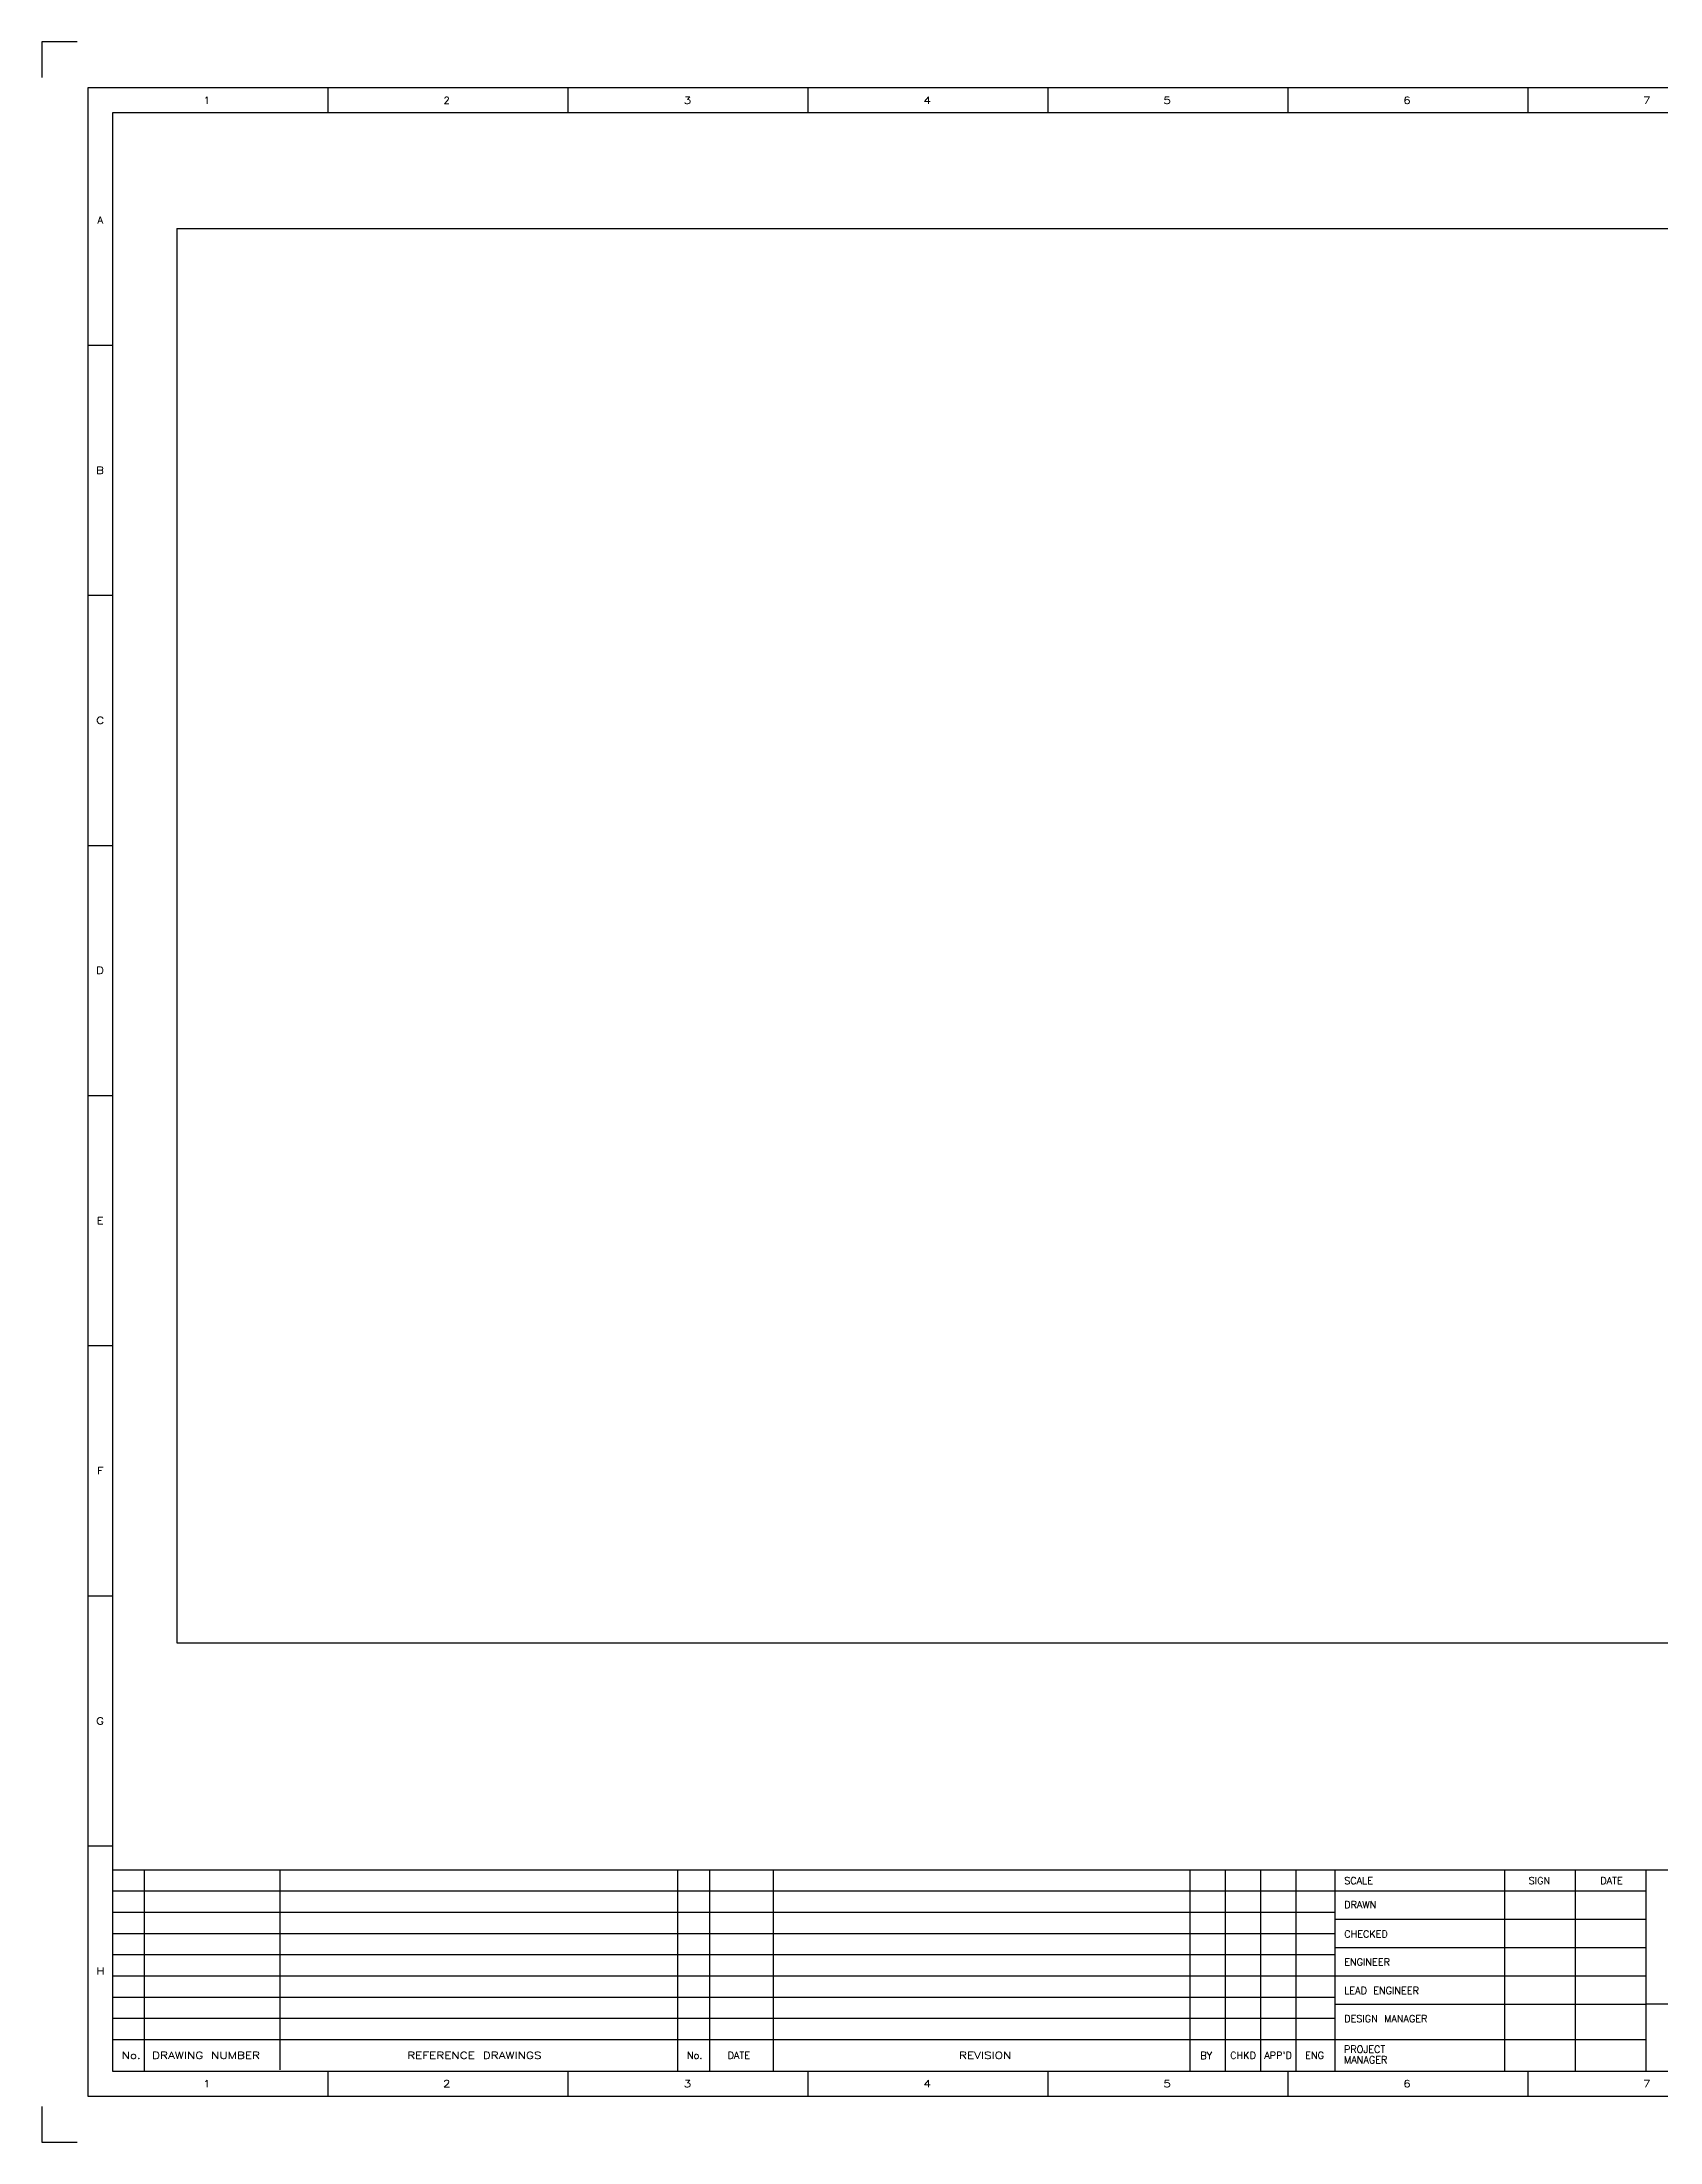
# Model space of a CAD drawing. Extents: x 0 to 841, y 0 to 594.
# Drawn here: x 0 to 458, y 0 to 594 of the extents above; entities that cross this region are included whole.
import ezdxf
from ezdxf.enums import TextEntityAlignment as Align

# ---------------------------------------------------------------- set-up
doc = ezdxf.new("R2010")
doc.units = 0
doc.header["$MEASUREMENT"] = 0
for name, color, linetype in [('-CS', 7, 'CONTINUOUS'), ('63', 206, 'CONTINUOUS'), ('A1-CS', 7, 'CONTINUOUS')]:
    doc.layers.add(name, color=color, linetype=linetype)
doc.styles.get("Standard").update_dxf_attribs({"font": 'txt.shx'})

msp = doc.modelspace()

# ---------------------------------------------------------------- linework, layer by layer
at = {"layer": '-CS', "color": 212, "linetype": 'CONTINUOUS'}
for p, q in [((9.957155, 594.048639), (-0.042845, 594.048639)), ((-0.042845, 594.048639), (-0.042845, 584.048639)), ((827.957155, 581.048639), (12.957155, 581.048639)), ((12.957155, 581.048639), (12.957155, 13.048639)), ((80.877155, 581.048639), (80.877155, 574.048639)), ((148.777155, 581.048639), (148.777155, 574.048639)), ((216.707155, 581.048639), (216.707155, 574.048639)), ((284.637155, 581.048639), (284.637155, 574.048639)), ((352.537155, 581.048639), (352.537155, 574.048639)), ((420.457155, 581.048639), (420.457155, 574.048639)), ((820.957155, 574.048639), (19.957155, 574.048639)), ((19.957155, 574.048639), (19.957155, 20.048639)), ((12.957155, 508.298639), (19.957155, 508.298639)), ((12.957155, 437.548639), (19.947155, 437.548639)), ((12.957155, 366.798639), (19.947155, 366.798639)), ((12.957155, 296.048639), (19.947155, 296.048639)), ((12.957155, 225.298639), (19.947155, 225.298639)), ((12.957155, 154.548639), (19.947155, 154.548639)), ((12.957155, 83.798639), (19.947155, 83.798639)), ((19.957155, 77.048639), (820.957155, 77.048639)), ((28.957155, 20.048639), (28.957155, 77.048639)), ((179.957155, 20.048639), (179.957155, 77.048639)), ((188.957155, 20.048639), (188.957155, 77.048639)), ((206.957155, 20.048639), (206.957155, 77.048639)), ((324.957155, 20.048639), (324.957155, 77.048639)), ((334.957155, 20.048639), (334.957155, 77.048639)), ((344.957155, 20.048639), (344.957155, 77.048639)), ((354.957155, 20.048639), (354.957155, 77.048639)), ((365.957155, 20.048639), (365.957155, 77.048639)), ((413.957155, 20.048639), (413.957155, 77.048639)), ((433.957155, 20.048639), (433.957155, 77.048639)), ((453.957155, 20.048639), (453.957155, 77.048639)), ((19.957155, 71.048639), (365.957155, 71.048639)), ((365.957155, 71.048639), (453.957155, 71.048639)), ((19.957155, 65.048639), (365.957155, 65.048639)), ((365.957155, 63.048639), (453.957155, 63.048639)), ((19.957155, 59.048639), (365.957155, 59.048639)), ((365.957155, 55.048639), (453.957155, 55.048639)), ((19.957155, 53.048639), (365.957155, 53.048639)), ((19.957155, 47.048639), (365.957155, 47.048639)), ((365.957155, 47.048639), (453.957155, 47.048639)), ((19.957155, 41.048639), (365.957155, 41.048639)), ((365.957155, 39.048639), (453.957155, 39.048639)), ((502.957155, 39.048639), (453.957155, 39.048639)), ((19.957155, 35.048639), (365.957155, 35.048639)), ((19.957155, 29.048639), (365.957155, 29.048639)), ((365.957155, 29.048639), (453.957155, 29.048639)), ((19.957155, 20.048639), (820.957155, 20.048639)), ((80.877155, 20.048639), (80.877155, 13.048639)), ((148.777155, 20.048639), (148.777155, 13.048639)), ((216.707155, 20.048639), (216.707155, 13.048639)), ((284.637155, 20.048639), (284.637155, 13.048639)), ((352.537155, 20.048639), (352.537155, 13.048639)), ((420.457155, 20.048639), (420.457155, 13.048639)), ((12.957155, 13.048639), (827.957155, 13.048639)), ((-0.042845, 10.048639), (-0.042845, 0.048639)), ((-0.042845, 0.048639), (9.957155, 0.048639))]:
    msp.add_line(p, q, dxfattribs=at)
at = {"layer": '63'}
for p, q in [((38.105699, 541.251003), (802.299678, 541.256044)), ((38.105699, 541.251003), (38.105699, 141.256044)), ((38.105699, 141.256044), (802.299678, 141.256044))]:
    msp.add_line(p, q, dxfattribs=at)
at = {"layer": 'A1-CS', "color": 212, "linetype": 'CONTINUOUS'}
for p, q in [((9.957155, 594.048639), (-0.042845, 594.048639)), ((-0.042845, 594.048639), (-0.042845, 584.048639)), ((827.957155, 581.048639), (12.957155, 581.048639)), ((12.957155, 581.048639), (12.957155, 13.048639)), ((80.877155, 581.048639), (80.877155, 574.048639)), ((148.777155, 581.048639), (148.777155, 574.048639)), ((216.707155, 581.048639), (216.707155, 574.048639)), ((284.637155, 581.048639), (284.637155, 574.048639)), ((352.537155, 581.048639), (352.537155, 574.048639)), ((420.457155, 581.048639), (420.457155, 574.048639)), ((820.957155, 574.048639), (19.957155, 574.048639)), ((19.957155, 574.048639), (19.957155, 20.048639)), ((12.957155, 508.298639), (19.957155, 508.298639)), ((12.957155, 437.548639), (19.947155, 437.548639)), ((12.957155, 366.798639), (19.947155, 366.798639)), ((12.957155, 296.048639), (19.947155, 296.048639)), ((12.957155, 225.298639), (19.947155, 225.298639)), ((12.957155, 154.548639), (19.947155, 154.548639)), ((12.957155, 83.798639), (19.947155, 83.798639)), ((19.957155, 77.048639), (820.957155, 77.048639)), ((28.957155, 20.048639), (28.957155, 77.048639)), ((67.379153, 20.453382), (67.379153, 77.048639)), ((179.957155, 20.048639), (179.957155, 77.048639)), ((188.957155, 20.048639), (188.957155, 77.048639)), ((206.957155, 20.048639), (206.957155, 77.048639)), ((324.957155, 20.048639), (324.957155, 77.048639)), ((334.957155, 20.048639), (334.957155, 77.048639)), ((344.957155, 20.048639), (344.957155, 77.048639)), ((354.957155, 20.048639), (354.957155, 77.048639)), ((365.957155, 20.048639), (365.957155, 77.048639)), ((413.957155, 20.048639), (413.957155, 77.048639)), ((433.957155, 20.048639), (433.957155, 77.048639)), ((453.957155, 20.048639), (453.957155, 77.048639)), ((19.957155, 71.048639), (365.957155, 71.048639)), ((365.957155, 71.048639), (453.957155, 71.048639)), ((19.957155, 65.048639), (365.957155, 65.048639)), ((365.957155, 63.048639), (453.957155, 63.048639)), ((19.957155, 59.048639), (365.957155, 59.048639)), ((365.957155, 55.048639), (453.957155, 55.048639)), ((19.957155, 53.048639), (365.957155, 53.048639)), ((19.957155, 47.048639), (365.957155, 47.048639)), ((365.957155, 47.048639), (453.957155, 47.048639)), ((19.957155, 41.048639), (365.957155, 41.048639)), ((365.957155, 39.048639), (453.957155, 39.048639)), ((502.957155, 39.048639), (453.957155, 39.048639)), ((19.957155, 35.048639), (365.957155, 35.048639)), ((19.957155, 29.048639), (365.957155, 29.048639)), ((365.957155, 29.048639), (453.957155, 29.048639)), ((19.957155, 20.048639), (820.957155, 20.048639)), ((80.877155, 20.048639), (80.877155, 13.048639)), ((148.777155, 20.048639), (148.777155, 13.048639)), ((216.707155, 20.048639), (216.707155, 13.048639)), ((284.637155, 20.048639), (284.637155, 13.048639)), ((352.537155, 20.048639), (352.537155, 13.048639)), ((420.457155, 20.048639), (420.457155, 13.048639)), ((12.957155, 13.048639), (827.957155, 13.048639)), ((-0.042845, 10.048639), (-0.042845, 0.048639)), ((-0.042845, 0.048639), (9.957155, 0.048639))]:
    msp.add_line(p, q, dxfattribs=at)

# ---------------------------------------------------------------- texts
at = {"layer": '-CS', "color": 212, "linetype": 'CONTINUOUS'}
for s, height, p in [('1', 1.99, (46.607155, 577.548639)), ('2', 1.99, (114.487155, 577.548639)), ('A', 1.99, (16.457155, 543.668639)), ('SIGN', 2, (423.757155, 73.998639)), ('DATE', 2, (444.147155, 73.998639)), ('No.', 2, (184.667155, 24.548639)), ('DATE', 2, (197.157155, 24.548639)), ('BY', 2, (329.437155, 24.508639)), ('CHKD', 2, (339.877155, 24.548639)), ("APP'D", 2, (349.797155, 24.548639)), ('ENG', 2, (360.117155, 24.548639))]:
    msp.add_text(s, height=height, dxfattribs=at).set_placement(p, align=Align.MIDDLE)
at = {"layer": '-CS', "color": 212, "linetype": 'CONTINUOUS', "width": 1.25}
for s, p in [('3', (182.627155, 577.548639)), ('4', (250.497155, 577.548639)), ('5', (318.397155, 577.548639)), ('6', (386.267155, 577.548639)), ('7', (454.137155, 577.548639)), ('B', (16.397155, 472.928639)), ('C', (16.427155, 402.168639)), ('D', (16.407155, 331.428639)), ('E', (16.407155, 260.668639)), ('F', (16.457155, 189.928639)), ('G', (16.407155, 119.168639)), ('H', (16.487155, 48.428639)), ('1', (46.597155, 16.548639)), ('2', (114.497155, 16.548639)), ('3', (182.627155, 16.548639)), ('4', (250.497155, 16.548639)), ('5', (318.397155, 16.548639)), ('6', (386.267155, 16.548639)), ('7', (454.137155, 16.548639))]:
    msp.add_text(s, height=2, dxfattribs=at).set_placement(p, align=Align.MIDDLE)
at = {"layer": '-CS', "color": 212, "linetype": 'CONTINUOUS'}
for s, p in [('SCALE', (368.507155, 73.998639)), ('DRAWN', (368.507155, 67.208639)), ('CHECKED', (368.507155, 58.898639)), ('ENGINEER', (368.507155, 50.938639)), ('LEAD ENGINEER', (368.507155, 42.898639)), ('DESIGN MANAGER', (368.507155, 34.948639)), ('PROJECT', (368.457155, 26.298639)), ('MANAGER', (368.457155, 23.298639))]:
    msp.add_text(s, height=2, dxfattribs=at).set_placement(p, align=Align.MIDDLE_LEFT)
at = {"layer": '-CS', "color": 212, "linetype": 'CONTINUOUS', "width": 1.25}
for s, p in [('No.', (22.477155, 24.548639)), ('DRAWING NUMBER', (31.137155, 24.548639)), ('REFERENCE DRAWINGS', (103.317155, 24.548639)), ('REVISION', (259.507155, 24.548639))]:
    msp.add_text(s, height=2, dxfattribs=at).set_placement(p, align=Align.MIDDLE_LEFT)
at = {"layer": 'A1-CS', "color": 212, "linetype": 'CONTINUOUS'}
for s, height, p in [('1', 1.99, (46.607155, 577.548639)), ('2', 1.99, (114.487155, 577.548639)), ('A', 1.99, (16.457155, 543.668639)), ('SIGN', 2, (423.757155, 73.998639)), ('DATE', 2, (444.147155, 73.998639)), ('No.', 2, (184.667155, 24.548639)), ('DATE', 2, (197.157155, 24.548639)), ('BY', 2, (329.437155, 24.508639)), ('CHKD', 2, (339.877155, 24.548639)), ("APP'D", 2, (349.797155, 24.548639)), ('ENG', 2, (360.117155, 24.548639))]:
    msp.add_text(s, height=height, dxfattribs=at).set_placement(p, align=Align.MIDDLE)
at = {"layer": 'A1-CS', "color": 212, "linetype": 'CONTINUOUS', "width": 1.25}
for s, p in [('3', (182.627155, 577.548639)), ('4', (250.497155, 577.548639)), ('5', (318.397155, 577.548639)), ('6', (386.267155, 577.548639)), ('7', (454.137155, 577.548639)), ('B', (16.397155, 472.928639)), ('C', (16.427155, 402.168639)), ('D', (16.407155, 331.428639)), ('E', (16.407155, 260.668639)), ('F', (16.457155, 189.928639)), ('G', (16.407155, 119.168639)), ('H', (16.487155, 48.428639)), ('1', (46.597155, 16.548639)), ('2', (114.497155, 16.548639)), ('3', (182.627155, 16.548639)), ('4', (250.497155, 16.548639)), ('5', (318.397155, 16.548639)), ('6', (386.267155, 16.548639)), ('7', (454.137155, 16.548639))]:
    msp.add_text(s, height=2, dxfattribs=at).set_placement(p, align=Align.MIDDLE)
at = {"layer": 'A1-CS', "color": 212, "linetype": 'CONTINUOUS'}
for s, p in [('SCALE', (368.507155, 73.998639)), ('DRAWN', (368.507155, 67.208639)), ('CHECKED', (368.507155, 58.898639)), ('ENGINEER', (368.507155, 50.938639)), ('LEAD ENGINEER', (368.507155, 42.898639)), ('DESIGN MANAGER', (368.507155, 34.948639)), ('PROJECT', (368.457155, 26.298639)), ('MANAGER', (368.457155, 23.298639))]:
    msp.add_text(s, height=2, dxfattribs=at).set_placement(p, align=Align.MIDDLE_LEFT)
at = {"layer": 'A1-CS', "color": 212, "linetype": 'CONTINUOUS', "width": 1.25}
for s, p in [('No.', (22.477155, 24.548639)), ('DRAWING NUMBER', (31.137155, 24.548639)), ('REFERENCE DRAWINGS', (103.317155, 24.548639)), ('REVISION', (259.507155, 24.548639))]:
    msp.add_text(s, height=2, dxfattribs=at).set_placement(p, align=Align.MIDDLE_LEFT)

doc.saveas('drawing.dxf')
